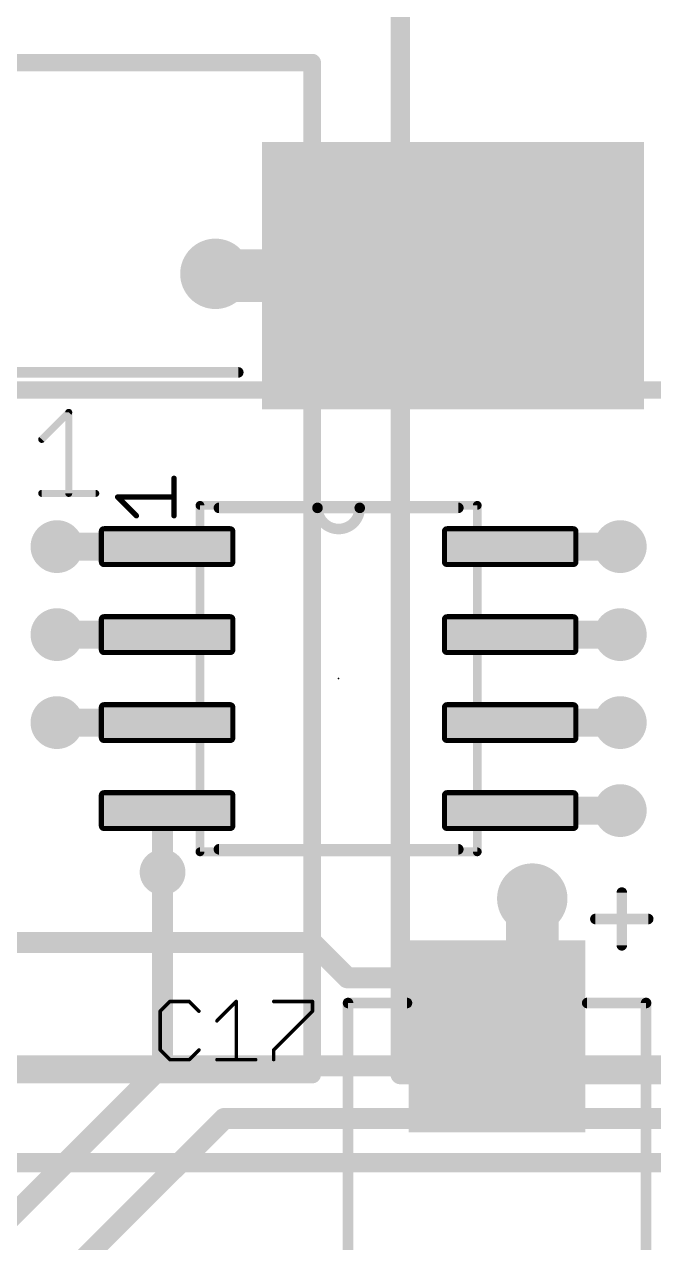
# Model space of a CAD drawing. Extents: x -19 to 124, y 0 to 88.
# Drawn here: x 74.59 to 83.67, y 41.39 to 58.97 of the extents above; entities that cross this region are included whole.
import ezdxf

# ---------------------------------------------------------------- set-up
doc = ezdxf.new("R2010")
doc.units = 0
for name, color, linetype in [('1', 12, 'CONTINUOUS'), ('15', 21, 'CONTINUOUS'), ('16', 132, 'CONTINUOUS'), ('18', 110, 'CONTINUOUS'), ('21', 253, 'CONTINUOUS'), ('23', 53, 'CONTINUOUS'), ('25', 253, 'CONTINUOUS')]:
    doc.layers.add(name, color=color, linetype=linetype)

# ---------------------------------------------------------------- blocks, each defined once
blk = doc.blocks.new('RECT')
blk.add_solid([(-0.5, -0.5), (0.5, -0.5), (-0.5, 0.5), (0.5, 0.5)])
blk = doc.blocks.new('RECT315200X94400R25')
at = {"const_width": 0.0738}
blk.add_lwpolyline([(0.9481, -0.2213), (0.9481, 0.2213, 0.4142), (0.9113, 0.2581), (-0.9113, 0.2581, 0.4142), (-0.9481, 0.2213), (-0.9481, -0.2213, 0.4142), (-0.9113, -0.2581), (0.9113, -0.2581, 0.4142)], format="xyb", close=True, dxfattribs=at)
blk.add_solid([(-0.9297, -0.2397), (0.9297, -0.2397), (-0.9297, 0.2397), (0.9297, 0.2397)])
blk = doc.blocks.new('ROUNDV')
at = {"const_width": 0.5}
blk.add_lwpolyline([(0, -0.25, 1), (0, 0.25, 1), (0, -0.25)], format="xyb", dxfattribs=at)

msp = doc.modelspace()

# ---------------------------------------------------------------- linework, layer by layer
at = {"layer": '1'}
for points, const_width in [([(77.343, 55.3466), (77.343, 55.372)], 0.762), ([(80.772, 55.3466), (77.343, 55.3466)], 0.762), ([(76.646, 51.435), (75.057, 51.435)], 0.4064), ([(81.596, 51.435), (83.185, 51.435)], 0.4064), ([(76.646, 50.165), (75.057, 50.165)], 0.4064), ([(81.596, 50.165), (83.185, 50.165)], 0.4064), ([(76.646, 48.895), (75.057, 48.895)], 0.4064), ([(81.596, 48.895), (83.185, 48.895)], 0.4064), ([(81.596, 47.625), (83.185, 47.625)], 0.4064), ([(76.581, 47.56), (76.646, 47.625)], 0.3048), ([(76.581, 46.736), (76.581, 47.56)], 0.3048), ([(81.915, 44.368), (81.915, 46.355)], 0.762), ([(69.342, 45.72), (78.74, 45.72)], 0.3048), ([(78.74, 45.72), (79.248, 45.212)], 0.3048), ([(79.248, 45.212), (80.563, 45.212)], 0.3048), ([(80.563, 45.212), (81.407, 44.368)], 0.3048), ([(81.407, 44.368), (81.915, 44.368)], 0.508)]:
    msp.add_lwpolyline(points, dxfattribs=dict(at, const_width=const_width))
for points, const_width in [([(77.5335, 55.372, 1), (77.1525, 55.372)], 0.381), ([(77.343, 55.5371, 1), (77.343, 55.1561)], 0.381), ([(80.772, 55.1561, 1), (80.772, 55.5371)], 0.381), ([(77.1525, 55.3466, 1), (77.5335, 55.3466)], 0.381), ([(75.057, 51.5366, 1), (75.057, 51.3334)], 0.2032), ([(76.646, 51.3334, 1), (76.646, 51.5366)], 0.2032), ([(81.596, 51.5366, 1), (81.596, 51.3334)], 0.2032), ([(83.185, 51.3334, 1), (83.185, 51.5366)], 0.2032), ([(75.057, 50.2666, 1), (75.057, 50.0634)], 0.2032), ([(76.646, 50.0634, 1), (76.646, 50.2666)], 0.2032), ([(81.596, 50.2666, 1), (81.596, 50.0634)], 0.2032), ([(83.185, 50.0634, 1), (83.185, 50.2666)], 0.2032), ([(75.057, 48.9966, 1), (75.057, 48.7934)], 0.2032), ([(76.646, 48.7934, 1), (76.646, 48.9966)], 0.2032), ([(81.596, 48.9966, 1), (81.596, 48.7934)], 0.2032), ([(83.185, 48.7934, 1), (83.185, 48.9966)], 0.2032), ([(81.596, 47.7266, 1), (81.596, 47.5234)], 0.2032), ([(83.185, 47.5234, 1), (83.185, 47.7266)], 0.2032), ([(76.6572, 47.56, 1), (76.5048, 47.56)], 0.1524), ([(76.5271, 47.6139, 1), (76.6349, 47.5061)], 0.1524), ([(76.6999, 47.5711, 1), (76.5921, 47.6789)], 0.1524), ([(76.5048, 46.736, 1), (76.6572, 46.736)], 0.1524), ([(82.1055, 46.355, 1), (81.7245, 46.355)], 0.381), ([(78.7939, 45.7739, 1), (78.6861, 45.6661)], 0.1524), ([(78.74, 45.6438, 1), (78.74, 45.7962)], 0.1524), ([(79.248, 45.2882, 1), (79.248, 45.1358)], 0.1524), ([(79.1941, 45.1581, 1), (79.3019, 45.2659)], 0.1524), ([(80.6169, 45.2659, 1), (80.5091, 45.1581)], 0.1524), ([(80.563, 45.1358, 1), (80.563, 45.2882)], 0.1524), ([(81.407, 44.495, 1), (81.407, 44.241)], 0.254), ([(81.3531, 44.3141, 1), (81.4609, 44.4219)], 0.1524), ([(81.7245, 44.368, 1), (82.1055, 44.368)], 0.381), ([(81.915, 44.241, 1), (81.915, 44.495)], 0.254)]:
    msp.add_lwpolyline(points, format="xyb", dxfattribs=dict(at, const_width=const_width))
at = {"layer": '15'}
for points, const_width in [([(80.01, 71.628), (80.01, 43.815)], 0.2794), ([(78.74, 58.42), (69.85, 58.42)], 0.254), ([(78.74, 43.815), (78.74, 58.42)], 0.254), ([(76.581, 43.942), (76.581, 46.736)], 0.3048), ([(73.66, 41.021), (76.581, 43.942)], 0.3048), ([(69.85, 43.815), (78.74, 43.815)], 0.254), ([(80.01, 43.815), (87.63, 43.815)], 0.2794), ([(68.58, 42.545), (88.9, 42.545)], 0.2794)]:
    msp.add_lwpolyline(points, dxfattribs=dict(at, const_width=const_width))
for points, const_width in [([(78.8035, 58.42, 1), (78.6765, 58.42)], 0.127), ([(78.74, 58.3565, 1), (78.74, 58.4835)], 0.127), ([(76.6572, 46.736, 1), (76.5048, 46.736)], 0.1524), ([(76.5048, 43.942, 1), (76.6572, 43.942)], 0.1524), ([(76.6349, 43.8881, 1), (76.5271, 43.9959)], 0.1524), ([(78.6765, 43.815, 1), (78.8035, 43.815)], 0.127), ([(78.74, 43.7515, 1), (78.74, 43.8785)], 0.127), ([(80.01, 43.8849, 1), (80.01, 43.7452)], 0.1397), ([(79.9402, 43.815, 1), (80.0799, 43.815)], 0.1397)]:
    msp.add_lwpolyline(points, format="xyb", dxfattribs=dict(at, const_width=const_width))
at = {"layer": '16'}
for points, const_width in [([(56.2356, 53.6956), (97.2566, 53.6956)], 0.254), ([(65.659, 43.942), (87.376, 43.942)], 0.3048), ([(72.644, 38.354), (77.47, 43.18)], 0.3048), ([(77.47, 43.18), (88.011, 43.18)], 0.3048)]:
    msp.add_lwpolyline(points, dxfattribs=dict(at, const_width=const_width))
at = {"layer": '16', "const_width": 0.1524}
for points in [[(77.47, 43.2562, 1), (77.47, 43.1038)], [(77.5239, 43.1261, 1), (77.4161, 43.2339)]]:
    msp.add_lwpolyline(points, format="xyb", dxfattribs=at)
at = {"layer": '21'}
for points, const_width in [([(74.3966, 53.9496), (77.6732, 53.9496)], 0.1524), ([(76.7461, 51.8795), (76.7461, 52.4218)], 0.0762), ([(76.2038, 51.8795), (75.9326, 52.1507)], 0.0762), ([(75.9326, 52.1507), (76.7461, 52.1507)], 0.0762), ([(77.121, 52.03), (77.121, 47.03)], 0.127), ([(77.121, 52.03), (81.121, 52.03)], 0.127), ([(78.8162, 51.9938), (77.3938, 51.9938)], 0.1524), ([(79.4258, 51.9938), (78.8162, 51.9938)], 0.1524), ([(80.8482, 51.9938), (79.4258, 51.9938)], 0.1524), ([(81.121, 52.03), (81.121, 47.03)], 0.127), ([(77.3938, 47.0662), (80.8482, 47.0662)], 0.1524), ([(77.121, 47.03), (81.121, 47.03)], 0.127), ([(83.207, 45.6796), (83.207, 46.4416)], 0.1524), ([(83.588, 46.0606), (82.826, 46.0606)], 0.1524), ([(79.257, 44.848), (79.257, 37.448)], 0.1524), ([(80.107, 44.848), (79.257, 44.848)], 0.1524), ([(83.557, 44.848), (82.707, 44.848)], 0.1524), ([(83.557, 37.448), (83.557, 44.848)], 0.1524)]:
    msp.add_lwpolyline(points, dxfattribs=dict(at, const_width=const_width))
for points, const_width in [([(77.6732, 53.9115, 1), (77.6732, 53.9877)], 0.0762), ([(76.7651, 52.4218, 1), (76.7271, 52.4218)], 0.0381), ([(75.9461, 52.1641, 1), (75.9191, 52.1372)], 0.0381), ([(75.9326, 52.1697, 1), (75.9326, 52.1316)], 0.0381), ([(76.7461, 52.1316, 1), (76.7461, 52.1697)], 0.0381), ([(77.121, 52.0618, 1), (77.121, 51.9982)], 0.0635), ([(77.1528, 52.03, 1), (77.0893, 52.03)], 0.0635), ([(77.3938, 52.0319, 1), (77.3938, 51.9557)], 0.0762), ([(78.8162, 52.0319, 1), (78.8162, 51.9557)], 0.0762), ([(78.8162, 51.9938, 1), (79.4258, 51.9938)], 0.1524), ([(78.8543, 51.9938, 1), (78.7781, 51.9938)], 0.0762), ([(78.8162, 51.9557, 1), (78.8162, 52.0319)], 0.0762), ([(79.4258, 52.0319, 1), (79.4258, 51.9557)], 0.0762), ([(79.4639, 51.9938, 1), (79.3877, 51.9938)], 0.0762), ([(79.4258, 51.9557, 1), (79.4258, 52.0319)], 0.0762), ([(80.8482, 51.9557, 1), (80.8482, 52.0319)], 0.0762), ([(81.1528, 52.03, 1), (81.0893, 52.03)], 0.0635), ([(81.121, 51.9982, 1), (81.121, 52.0618)], 0.0635), ([(76.1903, 51.866, 1), (76.2172, 51.893)], 0.0381), ([(76.7271, 51.8795, 1), (76.7651, 51.8795)], 0.0381), ([(77.3938, 47.1043, 1), (77.3938, 47.0281)], 0.0762), ([(80.8482, 47.0281, 1), (80.8482, 47.1043)], 0.0762), ([(77.121, 47.0618, 1), (77.121, 46.9982)], 0.0635), ([(77.0893, 47.03, 1), (77.1528, 47.03)], 0.0635), ([(81.0893, 47.03, 1), (81.1528, 47.03)], 0.0635), ([(81.121, 46.9982, 1), (81.121, 47.0618)], 0.0635), ([(83.2451, 46.4416, 1), (83.1689, 46.4416)], 0.0762), ([(82.826, 46.0987, 1), (82.826, 46.0225)], 0.0762), ([(83.588, 46.0225, 1), (83.588, 46.0987)], 0.0762), ([(83.1689, 45.6796, 1), (83.2451, 45.6796)], 0.0762), ([(79.2951, 44.848, 1), (79.2189, 44.848)], 0.0762), ([(79.257, 44.8861, 1), (79.257, 44.8099)], 0.0762), ([(80.107, 44.8099, 1), (80.107, 44.8861)], 0.0762), ([(82.707, 44.8861, 1), (82.707, 44.8099)], 0.0762), ([(83.5951, 44.848, 1), (83.5189, 44.848)], 0.0762), ([(83.557, 44.8099, 1), (83.557, 44.8861)], 0.0762)]:
    msp.add_lwpolyline(points, format="xyb", dxfattribs=dict(at, const_width=const_width))
at = {"layer": '23'}
msp.add_point((79.121, 49.53), dxfattribs=at)
at = {"layer": '25'}
for points, const_width in [([(74.8373, 52.9826), (75.2271, 53.3724)], 0.1016), ([(75.2271, 53.3724), (75.2271, 52.2031)], 0.1016), ([(74.8373, 52.2031), (75.6169, 52.2031)], 0.1016), ([(76.6868, 44.8698), (76.5469, 44.73)], 0.0508), ([(76.9664, 44.8698), (76.6868, 44.8698)], 0.0508), ([(77.1062, 44.73), (76.9664, 44.8698)], 0.0508), ([(77.3655, 44.5902), (77.6451, 44.8698)], 0.0508), ([(77.6451, 44.8698), (77.6451, 44.0309)], 0.0508), ([(78.1841, 44.8698), (78.7434, 44.8698)], 0.0508), ([(78.7434, 44.8698), (78.7434, 44.73)], 0.0508), ([(76.5469, 44.73), (76.5469, 44.1707)], 0.0508), ([(78.7434, 44.73), (78.1841, 44.1707)], 0.0508), ([(76.5469, 44.1707), (76.6868, 44.0309)], 0.0508), ([(76.9664, 44.0309), (77.1062, 44.1707)], 0.0508), ([(78.1841, 44.1707), (78.1841, 44.0309)], 0.0508), ([(76.6868, 44.0309), (76.9664, 44.0309)], 0.0508), ([(77.3655, 44.0309), (77.9248, 44.0309)], 0.0508)]:
    msp.add_lwpolyline(points, dxfattribs=dict(at, const_width=const_width))
for points, const_width in [([(75.2525, 53.3724, 1), (75.2017, 53.3724)], 0.0508), ([(75.2451, 53.3545, 1), (75.2091, 53.3904)], 0.0508), ([(74.8193, 53.0006, 1), (74.8553, 52.9647)], 0.0508), ([(74.8373, 52.2285, 1), (74.8373, 52.1777)], 0.0508), ([(75.2017, 52.2031, 1), (75.2525, 52.2031)], 0.0508), ([(75.6169, 52.1777, 1), (75.6169, 52.2285)], 0.0508), ([(76.6868, 44.8825, 1), (76.6868, 44.8571)], 0.0254), ([(76.6957, 44.8608, 1), (76.6778, 44.8788)], 0.0254), ([(76.9754, 44.8788, 1), (76.9574, 44.8608)], 0.0254), ([(76.9664, 44.8571, 1), (76.9664, 44.8825)], 0.0254), ([(77.6578, 44.8698, 1), (77.6324, 44.8698)], 0.0254), ([(77.6541, 44.8608, 1), (77.6362, 44.8788)], 0.0254), ([(78.1841, 44.8825, 1), (78.1841, 44.8571)], 0.0254), ([(78.7561, 44.8698, 1), (78.7307, 44.8698)], 0.0254), ([(78.7434, 44.8571, 1), (78.7434, 44.8825)], 0.0254), ([(76.5596, 44.73, 1), (76.5342, 44.73)], 0.0254), ([(76.538, 44.739, 1), (76.5559, 44.721)], 0.0254), ([(77.0972, 44.721, 1), (77.1152, 44.739)], 0.0254), ([(78.7307, 44.73, 1), (78.7561, 44.73)], 0.0254), ([(78.7523, 44.721, 1), (78.7344, 44.739)], 0.0254), ([(77.3565, 44.5992, 1), (77.3745, 44.5812)], 0.0254), ([(76.5342, 44.1707, 1), (76.5596, 44.1707)], 0.0254), ([(76.5559, 44.1797, 1), (76.538, 44.1617)], 0.0254), ([(77.1152, 44.1617, 1), (77.0972, 44.1797)], 0.0254), ([(78.1968, 44.1707, 1), (78.1714, 44.1707)], 0.0254), ([(78.1751, 44.1797, 1), (78.1931, 44.1617)], 0.0254), ([(76.6868, 44.0436, 1), (76.6868, 44.0182)], 0.0254), ([(76.6778, 44.0219, 1), (76.6957, 44.0399)], 0.0254), ([(76.9574, 44.0399, 1), (76.9754, 44.0219)], 0.0254), ([(76.9664, 44.0182, 1), (76.9664, 44.0436)], 0.0254), ([(77.3655, 44.0436, 1), (77.3655, 44.0182)], 0.0254), ([(77.6324, 44.0309, 1), (77.6578, 44.0309)], 0.0254), ([(77.9248, 44.0182, 1), (77.9248, 44.0436)], 0.0254), ([(78.1714, 44.0309, 1), (78.1968, 44.0309)], 0.0254)]:
    msp.add_lwpolyline(points, format="xyb", dxfattribs=dict(at, const_width=const_width))

# ---------------------------------------------------------------- block references
at = {"layer": '1', "xscale": 3.8608, "yscale": 5.5118, "rotation": 90}
msp.add_blockref('RECT', (80.772, 55.3466), dxfattribs=at)
at = {"layer": '1'}
for p in [(76.646, 51.435), (81.596, 51.435), (76.646, 50.165), (81.596, 50.165), (76.646, 48.895), (81.596, 48.895), (76.646, 47.625), (81.596, 47.625)]:
    msp.add_blockref('RECT315200X94400R25', p, dxfattribs=at)
at = {"layer": '1', "xscale": 2.55, "yscale": 2.77}
msp.add_blockref('RECT', (81.407, 44.368), dxfattribs=at)
at = {"layer": '18'}
for p, xscale, yscale in [((77.343, 55.372), 1.016, 1.016), ((77.343, 55.372), 1.016, 1.016), ((75.057, 51.435), 0.762, 0.762), ((75.057, 51.435), 0.762, 0.762), ((83.185, 51.435), 0.762, 0.762), ((83.185, 51.435), 0.762, 0.762), ((75.057, 50.165), 0.762, 0.762), ((75.057, 50.165), 0.762, 0.762), ((83.185, 50.165), 0.762, 0.762), ((83.185, 50.165), 0.762, 0.762), ((75.057, 48.895), 0.762, 0.762), ((75.057, 48.895), 0.762, 0.762), ((83.185, 48.895), 0.762, 0.762), ((83.185, 48.895), 0.762, 0.762), ((83.185, 47.625), 0.762, 0.762), ((83.185, 47.625), 0.762, 0.762), ((76.581, 46.736), 0.6604, 0.6604), ((76.581, 46.736), 0.6604, 0.6604), ((81.915, 46.355), 1.016, 1.016), ((81.915, 46.355), 1.016, 1.016)]:
    msp.add_blockref('ROUNDV', p, dxfattribs=dict(at, xscale=xscale, yscale=yscale))

doc.saveas('drawing.dxf')
